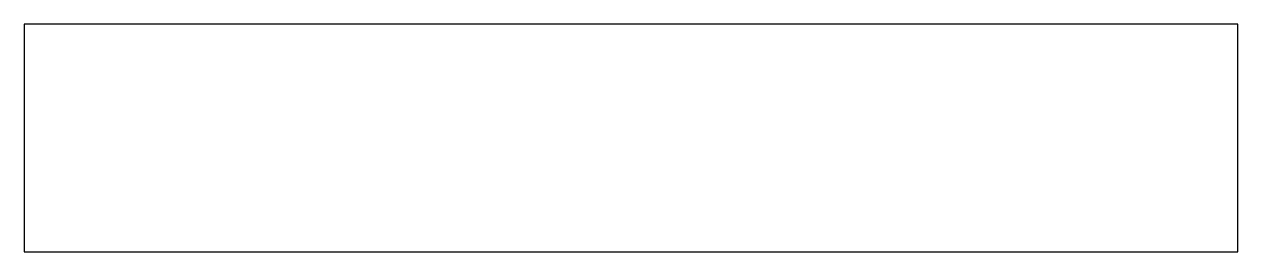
# Model space of a CAD drawing. Header units: inches. Extents: x -3.85 to 0.15, y 0 to 0.75.
import ezdxf

# ---------------------------------------------------------------- set-up
doc = ezdxf.new("R2010")
doc.units = ezdxf.units.IN
doc.header["$MEASUREMENT"] = 0

msp = doc.modelspace()

# ---------------------------------------------------------------- linework, layer by layer
for points in [[(0.15, 0.75), (-3.85, 0.75), (-3.85, 0), (0.15, 0)], [(0.15, 0), (0.15, 0.75), (-3.85, 0.75), (-3.85, 0)]]:
    msp.add_lwpolyline(points, close=True)

doc.saveas('drawing.dxf')
